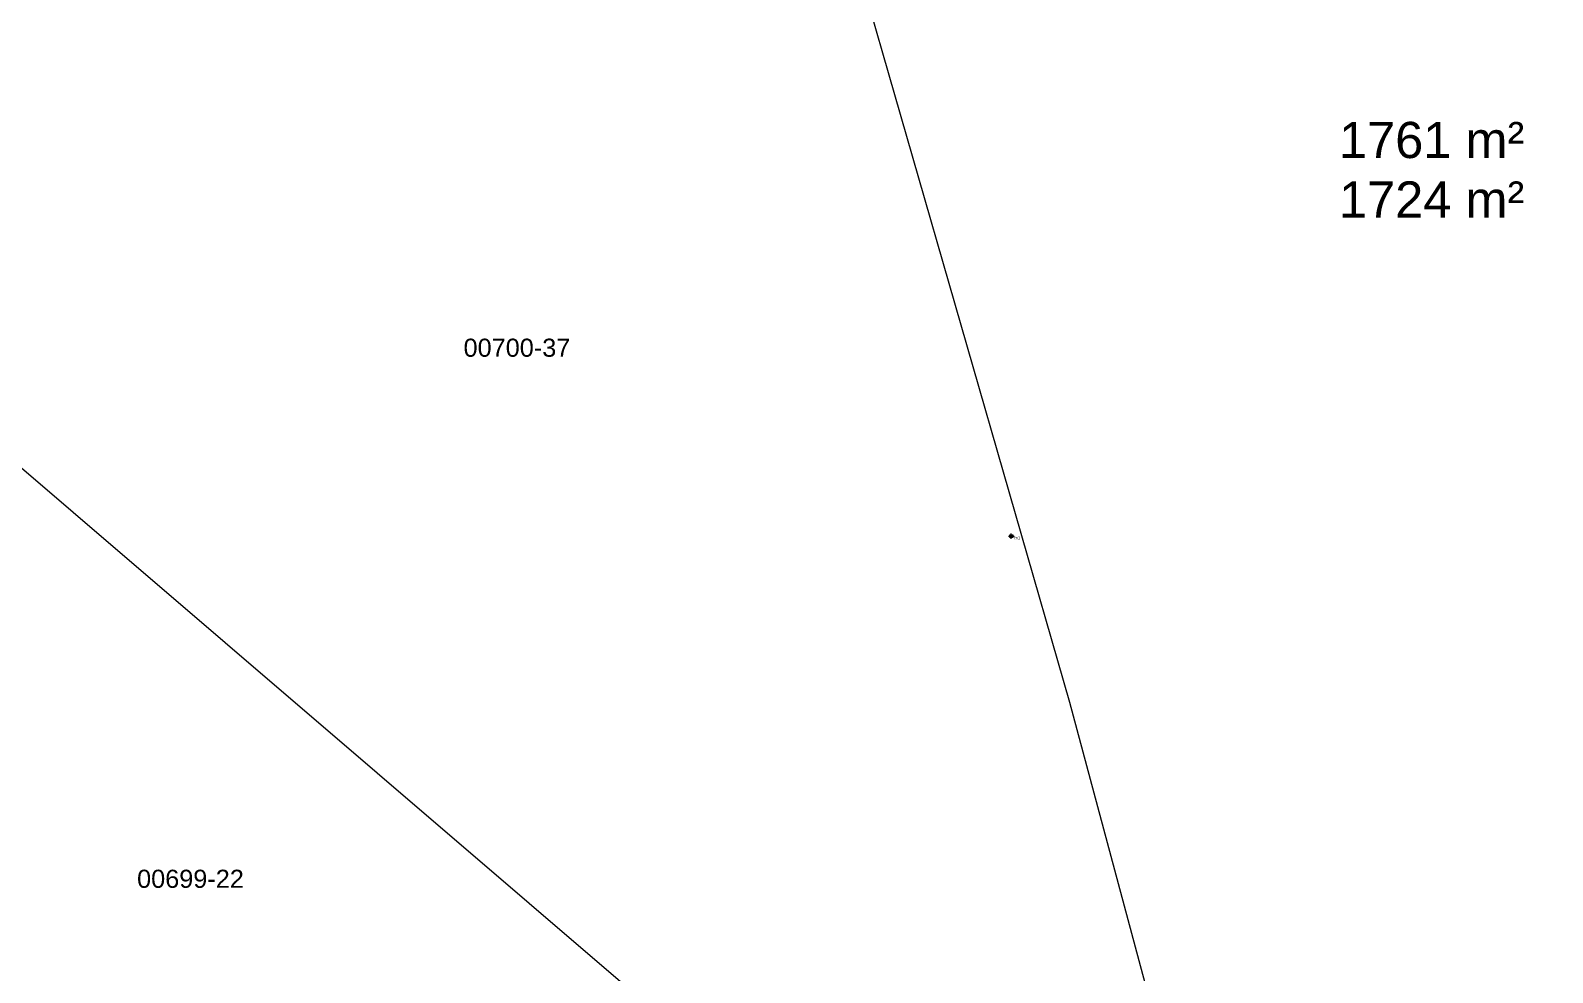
# Model space of a CAD drawing. Header units: metres. Extents: x 7516441 to 7517435, y 4691974 to 4693345.
# Drawn here: x 7516631.4 to 7516715.5, y 4692354.9 to 4692406.9 of the extents above; entities that cross this region are included whole.
import ezdxf

# ---------------------------------------------------------------- set-up
doc = ezdxf.new("R2010")
doc.units = ezdxf.units.M
for name, color, linetype, lineweight in [('Nr Parceles Baze', 7, 'Continuous', 0), ('Nr-Kojshi', 251, 'Continuous', 0), ('Parc-Kojshi', 251, 'Continuous', 0), ('Parcela Baze', 7, 'Continuous', 0), ('rrjet', 7, 'Continuous', 0)]:
    doc.layers.add(name, color=color, linetype=linetype, lineweight=lineweight)
doc.styles.get("Standard").update_dxf_attribs({"font": 'arial.ttf'})

# ---------------------------------------------------------------- blocks, each defined once
blk = doc.blocks.new('*U147', base_point=(7516685.6, 4692378.988, 627.578))
at = {"layer": 'rrjet', "color": 93, "linetype": 'ByBlock', "lineweight": -2}
for p, q in [((7516685.45, 4692378.988, 627.578), (7516685.75, 4692378.988, 627.578)), ((7516685.6, 4692378.838, 627.578), (7516685.6, 4692379.138, 627.578))]:
    blk.add_line(p, q, dxfattribs=at)
at = {"layer": 'rrjet', "color": 93, "linetype": 'ByBlock', "lineweight": -2, "elevation": 627.578}
blk.add_lwpolyline([(7516685.525, 4692378.913), (7516685.525, 4692379.063), (7516685.675, 4692379.063), (7516685.675, 4692378.913)], close=True, dxfattribs=at)
at = {"layer": 'rrjet', "linetype": 'ByBlock', "insert": (7516685.769, 4692378.973, 627.578), "char_height": 0.1725, "attachment_point": 1}
blk.add_mtext('{\\fArial|b0|i0|c0|p34;\\C137;\\c8355647;fs1}', dxfattribs=at)

msp = doc.modelspace()

# ---------------------------------------------------------------- linework, layer by layer
at = {"layer": 'Parc-Kojshi'}
msp.add_lwpolyline([(7516591.82, 4692416.235), (7516700.84, 4692322.801)], dxfattribs=at)
at = {"layer": 'Parcela Baze', "flags": 128}
msp.add_lwpolyline([(7516718.331, 4692435.856), (7516674.68, 4692428.97), (7516672.2, 4692428.54), (7516676.8, 4692411.54), (7516688.82, 4692369.8), (7516700.45, 4692326.5), (7516700.84, 4692322.801), (7516704.59, 4692287.19), (7516735.21, 4692261.76), (7516728.88, 4692300.6), (7516744.84, 4692311.44), (7516742.12, 4692328.76), (7516742.58, 4692340.74), (7516732.02, 4692382.21)], close=True, dxfattribs=at)

# ---------------------------------------------------------------- block references
at = {"layer": 'rrjet'}
msp.add_blockref('*U147', (7516685.6, 4692378.988, 627.578), dxfattribs=at)

# ---------------------------------------------------------------- texts
at = {"layer": 'Nr Parceles Baze'}
msp.add_text('1761 m²', height=2, dxfattribs=at).set_placement((7516703.717, 4692399.879))
at = {"layer": 'Nr Parceles Baze', "color": 1}
msp.add_text('1724 m²', height=2, dxfattribs=at).set_placement((7516703.717, 4692396.591))
at = {"layer": 'Nr-Kojshi'}
for s, p in [('00700-37', (7516655.313, 4692388.898)), ('00699-22', (7516637.262, 4692359.547))]:
    msp.add_text(s, height=1, dxfattribs=at).set_placement(p)

doc.saveas('drawing.dxf')
